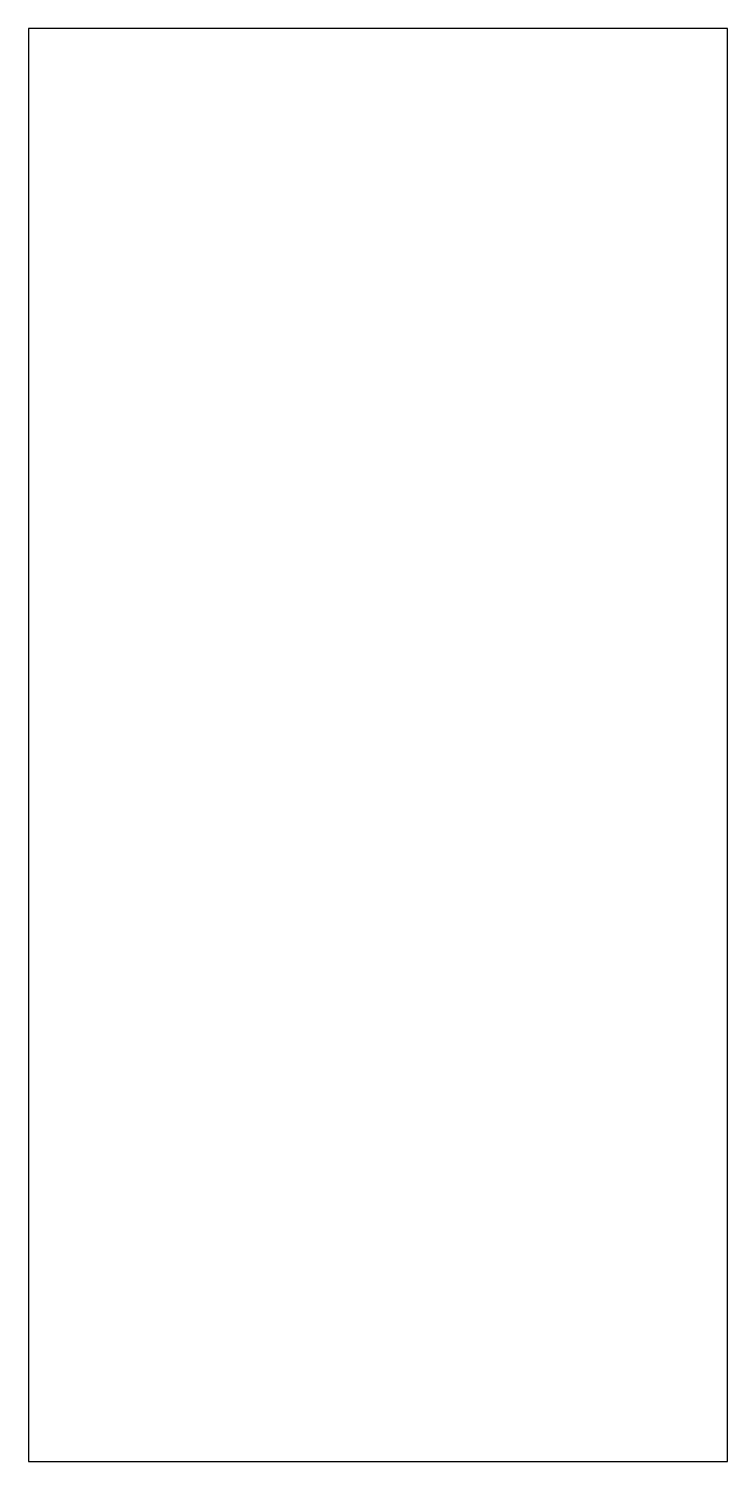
# Model space of a CAD drawing. Extents: x -65 to -55.2, y -119 to -99.
import ezdxf

# ---------------------------------------------------------------- set-up
doc = ezdxf.new("R2010")
doc.units = 0
doc.layers.get('0').update_dxf_attribs({"linetype": 'CONTINUOUS'})

msp = doc.modelspace()

# ---------------------------------------------------------------- linework, layer by layer
at = {"color": 7, "linetype": 'CONTINUOUS'}
for p, q in [((-55.25, -99), (-65, -99)), ((-65, -99), (-65, -119)), ((-55.25, -119), (-55.25, -99)), ((-65, -119), (-55.25, -119))]:
    msp.add_line(p, q, dxfattribs=at)

doc.saveas('drawing.dxf')
